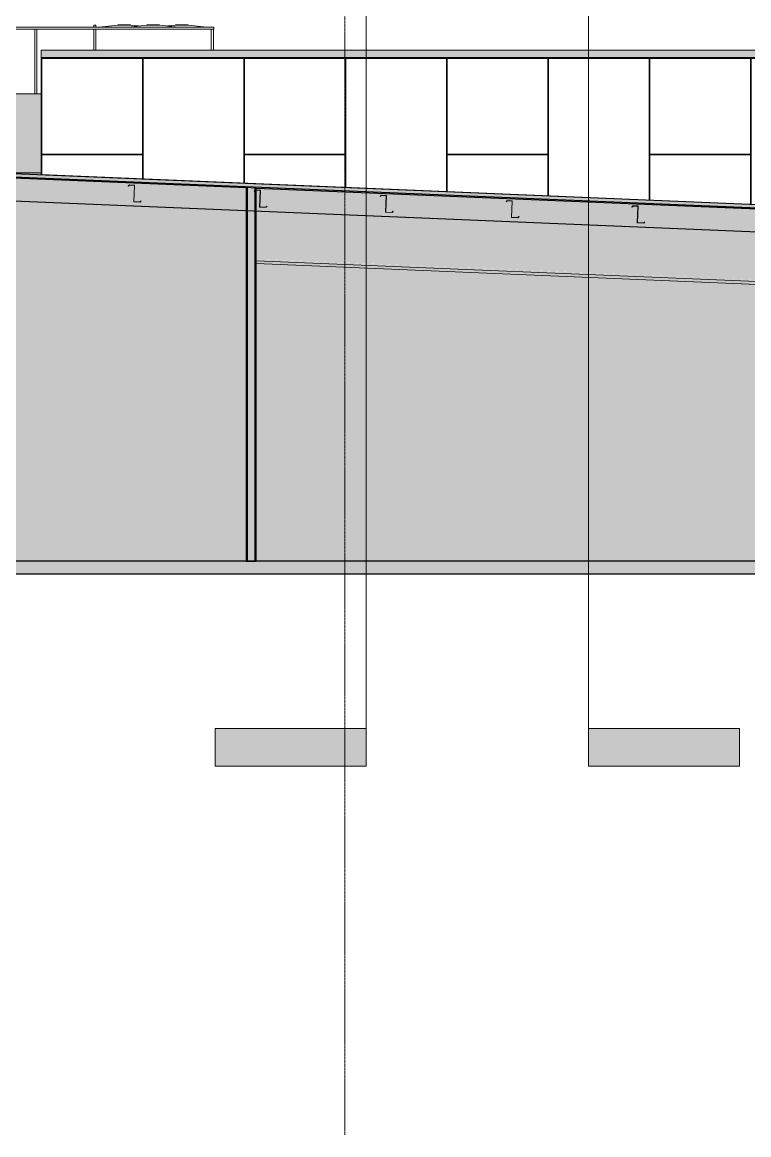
# Model space of a CAD drawing. Header units: inches. Extents: x -55396 to -733, y -290 to 853.
# Drawn here: x -22709 to -22363, y -273 to 257 of the extents above; entities that cross this region are included whole.
import ezdxf

# ---------------------------------------------------------------- set-up
doc = ezdxf.new("R2010")
doc.units = ezdxf.units.IN
doc.header["$MEASUREMENT"] = 0
doc.linetypes.add('Grid Line 1_2_', pattern=[0.8749999999999999, 0.4999999999999999, -0.125, 0.125, -0.125])
doc.linetypes.add('Grid Line 1_2__2_', pattern=[0.8749999999999999, 0.4999999999999999, -0.125, 0.125, -0.125])
for name, color, linetype, lineweight in [('A-CLNG', 13, 'Continuous', 9), ('A-CLNG-PATT', 13, 'Continuous', 25), ('A-FLOR', 192, 'Continuous', 9), ('A-FLOR-LEVL', 51, 'Continuous', 9), ('A-ROOF', 132, 'Continuous', 9), ('A-WALL', 113, 'Continuous', 9), ('A-WALL-PATT', 111, 'Continuous', 25), ('G-ANNO-SYMB', 111, 'Continuous', 9), ('I-WALL', 2, 'Continuous', 9), ('L-SITE-WALL', 31, 'Continuous', 9), ('M-EQPM', 50, 'Continuous', 9), ('S-BEAM', 12, 'Continuous', 9), ('S-GRID', 1, 'Continuous', 9)]:
    doc.layers.add(name, color=color, linetype=linetype, lineweight=lineweight)
pattern_1 = [(45, (-26138.858, 100.189), (-19.00703027829439, 19.0070302782944), []), (45, (-26138.858, 128.989), (-19.00703027829439, 19.0070302782944), [])]

# ---------------------------------------------------------------- blocks, each defined once
blk = doc.blocks.new('Locker Rooms and Restrooms_rvt-1-Section 13')
at = {"layer": 'A-FLOR-LEVL', "linetype": 'Grid Line 1_2__2_'}
blk.add_line((-26557.32365464432, 0), (-21746.95903089273, 0), dxfattribs=at)
blk = doc.blocks.new('Struct_Xcel_Sports Complex_rvt-1-Section 13')
at = {"layer": 'A-FLOR'}
blk.add_hatch(color=254, dxfattribs=at).paths.add_polyline_path([(-26273.39022535238, -5.999999999999999), (-22066.14022535245, -5.999999999999999), (-22066.14022535245, 0), (-26273.39022535238, 0), (-26273.39022535238, -1.575319388176808)], flags=0)
at = {"layer": 'A-FLOR', "color": 130, "lineweight": 25}
for p, q in [((-22066.14022535245, 0), (-26273.39022535238, 0)), ((-26273.39022535238, -5.999999999999999), (-22066.14022535245, -5.999999999999999))]:
    blk.add_line(p, q, dxfattribs=at)
blk = doc.blocks.new('W-Wide Flange - 2_-3_ deep-1341957-Section 13')
at = {"layer": 'S-BEAM'}
for points in [[(-22086.69099960919, 145.2918299827791), (-22086.69099960919, 145.6616216490636), (-22597.39999097743, 166.9411629560735), (-22597.39999097743, 166.571371289787), (-22087.62768686522, 145.3308586184467)], [(-22087.62768686521, 122.8113358382008), (-22086.69099960919, 145.2918299827791), (-22597.39999097743, 166.571371289787), (-22597.39999097743, 144.0518485095418), (-22087.63727641748, 122.8117354028788)], [(-22087.66473805001, 121.9221074031487), (-22087.66473805001, 122.8128796375672), (-22597.39999097743, 143.9884383782458), (-22597.39999097743, 143.1610762751229), (-22147.75193356329, 124.4257405495351)], [(-22087.72135559082, 120.5632864237433), (-22087.66473805001, 121.9221074031487), (-22597.39999097743, 143.1610762751229), (-22597.39999097743, 141.7998962315172), (-22147.75193356329, 123.0645605059293)]]:
    blk.add_hatch(color=256, dxfattribs=at).paths.add_polyline_path(points, flags=0)
for p, q in [((-22597.39999097744, 143.1610762751231), (-22087.66473805002, 121.9221074031491)), ((-22086.6909996092, 145.2918299827792), (-22087.62768686522, 122.8113358382013)), ((-22086.67550423021, 145.6637190785832), (-22086.6909996092, 145.2918299827792)), ((-22087.72135559083, 120.5632864237434), (-22597.39999097744, 141.7998962315171)), ((-22087.66473805002, 121.9221074031491), (-22087.72135559083, 120.5632864237434)), ((-22087.62768686522, 122.8113358382013), (-22087.66473805002, 121.9221074031491))]:
    blk.add_line(p, q, dxfattribs=at)
blk = doc.blocks.new('Girt_Z - 8_D-V43-Section 13')
at = {"layer": 'S-BEAM', "lineweight": 15}
for p, q in [((-22657.7603807183, 179.3452812399908), (-22658.26597162374, 178.7913156848008)), ((-22658.26597162374, 178.7913156848008), (-22658.18518498027, 178.7175836777576)), ((-22658.18518498027, 178.7175836777576), (-22657.71397587437, 179.233877802423)), ((-22655.44988548677, 179.249010605344), (-22657.7603807183, 179.3452812399908)), ((-22657.71397587437, 179.233877802423), (-22655.45157293548, 179.1396110133029)), ((-22655.37963280662, 179.0584480307422), (-22655.70487257314, 171.2526936342994)), ((-22655.5877890163, 171.435421340598), (-22655.2703537627, 179.0538674270057)), ((-22655.70487257314, 171.2526936342994), (-22652.58258171972, 171.1225981820739)), ((-22652.62898656365, 171.2340016196415), (-22655.51707377595, 171.3543385868207)), ((-22652.15777745775, 171.750295744307), (-22652.62898656365, 171.2340016196415)), ((-22652.58258171972, 171.1225981820739), (-22652.07699081428, 171.6765637372638)), ((-22652.07699081428, 171.6765637372638), (-22652.15777745775, 171.750295744307))]:
    blk.add_line(p, q, dxfattribs=at)
for centre, radius, start, end in [((-22655.45771639709, 179.0617015136785), 0.07815134197381284, 357.614055969517, 85.49133835193591), ((-22655.45769121391, 179.0616731541392), 0.1874999999985874, 357.6140559696015, 87.61405596919538), ((-22655.50967805689, 171.4321667172893), 0.07817873465887912, 177.614055969624, 264.5716942620522)]:
    blk.add_arc(centre, radius, start, end, dxfattribs=at)
blk = doc.blocks.new('Girt_Z - 8_D-V44-Section 13')
at = {"layer": 'S-BEAM'}
h = blk.add_hatch(dxfattribs=at)
h.set_pattern_fill('FP_1', color=256, style=0, pattern_type=2)
h.set_pattern_definition(pattern_1)
h.paths.add_polyline_path([(-22592.63459733417, 168.6247654993432), (-22592.12900642873, 169.1787310545329), (-22592.20979307219, 169.2524630615763), (-22592.6810021781, 168.7361689369108), (-22595.5690893904, 168.8565059040899), (-22595.75688818758, 168.7548609515688)], flags=0)
h.paths.add_polyline_path([(-22595.75688818758, 168.7548609515688), (-22595.63980463075, 168.9375886578672), (-22595.32236937715, 176.5560347442752), (-22595.43164842106, 176.5606153480115)], flags=0)
h.paths.add_polyline_path([(-22598.23720059472, 176.2197509950271), (-22597.76599148881, 176.7360451196926), (-22595.50358854993, 176.6417783305724), (-22595.50190110122, 176.7511779226134), (-22597.81239633275, 176.8474485572601), (-22598.31798723819, 176.2934830020699)], flags=0)
at = {"layer": 'S-BEAM', "lineweight": 15}
for p, q in [((-22597.81239633275, 176.8474485572603), (-22598.3179872382, 176.2934830020702)), ((-22598.3179872382, 176.2934830020702), (-22598.23720059473, 176.2197509950271)), ((-22598.23720059473, 176.2197509950271), (-22597.76599148882, 176.7360451196925)), ((-22595.50190110123, 176.7511779226134), (-22597.81239633275, 176.8474485572603)), ((-22597.76599148882, 176.7360451196925), (-22595.50358854994, 176.6417783305723)), ((-22595.43164842107, 176.5606153480116), (-22595.75688818759, 168.7548609515688)), ((-22595.63980463075, 168.9375886578673), (-22595.32236937715, 176.5560347442751)), ((-22595.75688818759, 168.7548609515688), (-22592.63459733418, 168.6247654993433)), ((-22592.68100217811, 168.736168936911), (-22595.56908939041, 168.8565059040901)), ((-22592.2097930722, 169.2524630615765), (-22592.68100217811, 168.736168936911)), ((-22592.63459733418, 168.6247654993433), (-22592.12900642874, 169.1787310545332)), ((-22592.12900642874, 169.1787310545332), (-22592.2097930722, 169.2524630615765))]:
    blk.add_line(p, q, dxfattribs=at)
for centre, radius, start, end in [((-22595.50973201155, 176.5638688309479), 0.07815134197381284, 357.6140559695378, 85.49133835193591), ((-22595.50970682836, 176.5638404714086), 0.1874999999985874, 357.6140559696015, 87.61405596919538), ((-22595.56169367135, 168.9343340345587), 0.07817873465887912, 177.6140559696232, 264.5716942620522)]:
    blk.add_arc(centre, radius, start, end, dxfattribs=at)
blk = doc.blocks.new('Girt_Z - 8_D-V45-Section 13')
at = {"layer": 'S-BEAM'}
h = blk.add_hatch(dxfattribs=at)
h.set_pattern_fill('FP_1', color=256, style=0, pattern_type=2)
h.set_pattern_definition(pattern_1)
h.paths.add_polyline_path([(-22532.68661294863, 166.1269328166128), (-22532.18102204319, 166.6808983718026), (-22532.26180868666, 166.7546303788458), (-22532.73301779256, 166.2383362541802), (-22535.62110500486, 166.3586732213595), (-22535.80890380204, 166.2570282688383)], flags=0)
h.paths.add_polyline_path([(-22535.80890380204, 166.2570282688383), (-22535.69182024521, 166.439755975137), (-22535.37438499161, 174.0582020615446), (-22535.48366403553, 174.0627826652811)], flags=0)
h.paths.add_polyline_path([(-22538.28921620918, 173.7219183122963), (-22537.81800710328, 174.2382124369617), (-22535.55560416439, 174.1439456478419), (-22535.55391671568, 174.253345239883), (-22537.86441194721, 174.3496158745296), (-22538.37000285265, 173.7956503193396)], flags=0)
at = {"layer": 'S-BEAM', "lineweight": 15}
for p, q in [((-22537.86441194721, 174.3496158745296), (-22538.37000285265, 173.7956503193396)), ((-22538.37000285265, 173.7956503193396), (-22538.28921620919, 173.7219183122965)), ((-22538.28921620919, 173.7219183122965), (-22537.81800710328, 174.2382124369619)), ((-22535.55391671569, 174.2533452398828), (-22537.86441194721, 174.3496158745296)), ((-22537.81800710328, 174.2382124369619), (-22535.5556041644, 174.1439456478416)), ((-22535.48366403553, 174.062782665281), (-22535.80890380205, 166.2570282688383)), ((-22535.69182024522, 166.4397559751368), (-22535.37438499161, 174.0582020615445)), ((-22535.80890380205, 166.2570282688383), (-22532.68661294864, 166.1269328166127)), ((-22532.73301779257, 166.2383362541804), (-22535.62110500487, 166.3586732213595)), ((-22532.26180868666, 166.7546303788458), (-22532.73301779257, 166.2383362541804)), ((-22532.68661294864, 166.1269328166127), (-22532.18102204319, 166.6808983718026)), ((-22532.18102204319, 166.6808983718026), (-22532.26180868666, 166.7546303788458))]:
    blk.add_line(p, q, dxfattribs=at)
for centre, radius, start, end in [((-22535.561747626, 174.0660361482174), 0.07815134197381284, 357.614055969517, 85.49133835193591), ((-22535.56172244282, 174.066007788678), 0.1874999999985874, 357.6140559696015, 87.61405596919538), ((-22535.61370928581, 166.4365013518281), 0.07817873465887912, 177.614055969624, 264.5716942620522)]:
    blk.add_arc(centre, radius, start, end, dxfattribs=at)
blk = doc.blocks.new('Girt_Z - 8_D-V46-Section 13')
at = {"layer": 'S-BEAM', "lineweight": 15}
for p, q in [((-22477.91642756167, 171.851783191799), (-22478.42201846711, 171.297817636609)), ((-22478.42201846711, 171.297817636609), (-22478.34123182365, 171.2240856295658)), ((-22478.34123182365, 171.2240856295658), (-22477.87002271774, 171.7403797542313)), ((-22475.60593233015, 171.7555125571522), (-22477.91642756167, 171.851783191799)), ((-22477.87002271774, 171.7403797542313), (-22475.60761977886, 171.6461129651111)), ((-22475.53567964999, 171.5649499825505), (-22475.86091941651, 163.7591955861077)), ((-22475.74383585967, 163.9419232924062), (-22475.42640060607, 171.5603693788139)), ((-22475.86091941651, 163.7591955861077), (-22472.7386285631, 163.6291001338821)), ((-22472.78503340703, 163.7405035714498), (-22475.67312061933, 163.8608405386289)), ((-22472.31382430112, 164.2567976961152), (-22472.78503340703, 163.7405035714498)), ((-22472.7386285631, 163.6291001338821), (-22472.23303765765, 164.183065689072)), ((-22472.23303765765, 164.183065689072), (-22472.31382430112, 164.2567976961152))]:
    blk.add_line(p, q, dxfattribs=at)
for centre, radius, start, end in [((-22475.61376324046, 171.5682034654868), 0.07815134197381284, 357.6140559695378, 85.49133835193591), ((-22475.61373805728, 171.5681751059475), 0.1874999999985874, 357.6140559696015, 87.61405596919538), ((-22475.66572490027, 163.9386686690975), 0.07817873465887912, 177.6140559696232, 264.5716942620522)]:
    blk.add_arc(centre, radius, start, end, dxfattribs=at)
blk = doc.blocks.new('Girt_Z - 8_D-V47-Section 13')
at = {"layer": 'S-BEAM'}
h = blk.add_hatch(dxfattribs=at)
h.set_pattern_fill('FP_1', color=256, style=0, pattern_type=2)
h.set_pattern_definition(pattern_1)
h.paths.add_polyline_path([(-22412.79064417755, 161.1312674511512), (-22412.28505327211, 161.6852330063413), (-22412.36583991558, 161.7589650133845), (-22412.83704902148, 161.242670888719), (-22415.72513623378, 161.3630078558983), (-22415.91293503096, 161.2613629033771)], flags=0)
h.paths.add_polyline_path([(-22415.91293503096, 161.2613629033771), (-22415.79585147413, 161.4440906096755), (-22415.47841622053, 169.062536696083), (-22415.58769526444, 169.0671172998194)], flags=0)
h.paths.add_polyline_path([(-22418.3932474381, 168.7262529468349), (-22417.9220383322, 169.2425470715005), (-22415.65963539331, 169.1482802823803), (-22415.6579479446, 169.2576798744215), (-22417.96844317613, 169.3539505090683), (-22418.47403408157, 168.7999849538782)], flags=0)
at = {"layer": 'S-BEAM', "lineweight": 15}
for p, q in [((-22417.96844317613, 169.3539505090684), (-22418.47403408157, 168.7999849538784)), ((-22418.47403408157, 168.7999849538784), (-22418.39324743811, 168.7262529468352)), ((-22418.39324743811, 168.7262529468352), (-22417.9220383322, 169.2425470715007)), ((-22415.6579479446, 169.2576798744216), (-22417.96844317613, 169.3539505090684)), ((-22417.9220383322, 169.2425470715007), (-22415.65963539332, 169.1482802823805)), ((-22415.58769526445, 169.0671172998198), (-22415.91293503097, 161.261362903377)), ((-22415.79585147413, 161.4440906096756), (-22415.47841622053, 169.0625366960833)), ((-22415.91293503097, 161.261362903377), (-22412.79064417756, 161.1312674511515)), ((-22412.83704902149, 161.2426708887192), (-22415.72513623378, 161.3630078558983)), ((-22412.36583991558, 161.7589650133846), (-22412.83704902149, 161.2426708887192)), ((-22412.79064417756, 161.1312674511515), (-22412.28505327211, 161.6852330063414)), ((-22412.28505327211, 161.6852330063414), (-22412.36583991558, 161.7589650133846))]:
    blk.add_line(p, q, dxfattribs=at)
for centre, radius, start, end in [((-22415.66577885492, 169.0703707827562), 0.07815134197381284, 357.6140559695378, 85.49133835193591), ((-22415.66575367174, 169.0703424232169), 0.1874999999985874, 357.6140559696015, 87.61405596919538), ((-22415.71774051473, 161.4408359863669), 0.07817873465887912, 177.614055969624, 264.5716942620522)]:
    blk.add_arc(centre, radius, start, end, dxfattribs=at)
blk = doc.blocks.new('AHU-Rooftop-Carrier 48TC 15-28 ton - TC025-V48-Section 13')
at = {"layer": 'M-EQPM'}
for p, q in [((-22716.84335035242, 254.4521443437869), (-22758.04647535242, 254.4521443437869)), ((-22758.04647535242, 254.4521443437869), (-22758.04647535242, 253.4521443437868)), ((-22715.84335035242, 255.4521443437871), (-22716.84335035242, 255.4521443437871)), ((-22716.84335035242, 255.4521443437871), (-22716.84335035242, 254.4521443437873)), ((-22716.84335035242, 254.4521443437873), (-22715.84335035242, 254.4521443437873)), ((-22715.84335035242, 254.4521443437873), (-22715.84335035242, 255.4521443437871)), ((-22674.67147535242, 254.4521443437869), (-22715.84335035242, 254.4521443437869)), ((-22673.67147535242, 255.4521443437871), (-22674.67147535242, 255.4521443437871)), ((-22674.67147535242, 255.4521443437871), (-22674.67147535242, 254.4521443437873)), ((-22674.67147535242, 254.4521443437873), (-22673.67147535242, 254.4521443437873)), ((-22673.67147535242, 254.4521443437873), (-22673.67147535242, 255.4521443437871)), ((-22658.48397535242, 254.4521443437869), (-22673.67147535242, 254.4521443437869)), ((-22672.17147535242, 254.4521443437848), (-22663.17147535242, 255.4521443437849)), ((-22658.48397535242, 254.4521443437848), (-22672.17147535242, 254.4521443437848)), ((-22663.17147535242, 255.4521443437849), (-22663.17147535242, 255.5771443437849)), ((-22663.17147535242, 255.5771443437849), (-22657.17147535242, 255.5771443437849)), ((-22663.17147535242, 255.4521443437846), (-22657.17147535242, 255.4521443437846)), ((-22658.48397535242, 254.4521443437848), (-22649.48397535242, 255.4521443437849)), ((-22634.48397535242, 254.4521443437848), (-22658.48397535242, 254.4521443437848)), ((-22657.17147535242, 255.5771443437849), (-22657.17147535242, 255.4521443437849)), ((-22657.17147535242, 255.4521443437849), (-22653.32772535242, 255.0250610104515)), ((-22649.48397535242, 255.4521443437849), (-22649.48397535242, 255.5771443437849)), ((-22649.48397535242, 255.5771443437849), (-22643.48397535242, 255.5771443437849)), ((-22649.48397535242, 255.4521443437846), (-22643.48397535242, 255.4521443437846)), ((-22643.48397535242, 255.5771443437849), (-22643.48397535242, 255.4521443437849)), ((-22643.48397535242, 255.4521443437849), (-22634.48397535242, 254.4521443437848)), ((-22639.64022535242, 255.0250610104515), (-22635.79647535242, 255.4521443437849)), ((-22635.79647535242, 255.4521443437849), (-22635.79647535242, 255.5771443437849)), ((-22635.79647535242, 255.5771443437849), (-22629.79647535242, 255.5771443437849)), ((-22635.79647535242, 255.4521443437846), (-22629.79647535242, 255.4521443437846)), ((-22620.79647535242, 254.4521443437848), (-22634.48397535242, 254.4521443437848)), ((-22617.48397535242, 254.4521443437869), (-22634.48397535242, 254.4521443437869)), ((-22629.79647535242, 255.5771443437849), (-22629.79647535242, 255.4521443437849)), ((-22629.79647535242, 255.4521443437849), (-22620.79647535242, 254.4521443437848)), ((-22617.48397535242, 253.4521443437868), (-22617.48397535242, 254.4521443437869)), ((-22758.04647535242, 253.4521443437868), (-22757.79647535242, 253.4521443437868)), ((-22757.79647535242, 253.4521443437868), (-22617.73397535242, 253.4521443437868)), ((-22757.79647535242, 253.4521443437868), (-22757.79647535242, 200.8271443437877)), ((-22756.79647535242, 253.4521443437868), (-22756.79647535242, 200.8271443437877)), ((-22730.90064201909, 253.4521443437843), (-22730.90064201909, 222.7252837147577)), ((-22729.90064201909, 253.4521443437843), (-22729.90064201909, 222.7252837147577)), ((-22702.78605868576, 253.4521443437843), (-22702.78605868576, 222.7252837147577)), ((-22701.78605868576, 253.4521443437843), (-22701.78605868576, 222.7252837147577)), ((-22674.67147535242, 253.4521443437843), (-22674.67147535242, 243.5000000000037)), ((-22673.67147535242, 253.4521443437843), (-22673.67147535242, 243.5000000000037)), ((-22618.73397535242, 253.4521443437868), (-22618.73397535242, 243.5000000000036)), ((-22617.73397535242, 243.5000000000036), (-22617.73397535242, 253.4521443437868)), ((-22617.73397535242, 253.4521443437868), (-22617.48397535242, 253.4521443437868)), ((-22757.79647535242, 200.8271443437877), (-22758.51522535242, 200.8271443437877)), ((-22758.51522535242, 200.8271443437877), (-22758.51522535242, 197.0771443437871)), ((-22758.51522535242, 197.0771443437871), (-22755.45272535242, 197.0771443437871)), ((-22757.79647535242, 200.8271443437877), (-22742.20272535242, 200.8271443437877)), ((-22742.20272535242, 197.0771443437899), (-22755.45272535242, 197.0771443437899)), ((-22755.45272535242, 197.0771443437899), (-22755.45272535242, 196.0771443437898)), ((-22755.45272535242, 196.0771443437898), (-22753.82772535242, 196.0771443437898)), ((-22753.82772535242, 196.0771443437898), (-22753.82772535242, 186.3506903037882)), ((-22753.82772535242, 196.0771443437898), (-22742.20272535242, 196.0771443437898))]:
    blk.add_line(p, q, dxfattribs=at)
blk = doc.blocks.new('Carrier_48TC_Standard_Efficiency_Gas_Heat_Electric_Cooling_Packaged_Rooftop_Unit_3_to_15_nominal_tons - 6 ton 48TC__07-1350223-Section 13')
at = {"layer": 'M-EQPM'}
for points in [[(-22667.82772535241, 182.7673569704547), (-22667.82772535241, 182.8921826326591), (-22699.76522535241, 184.2226522967585), (-22699.76522535241, 222.7252837147578), (-22742.20272535241, 222.7252837147578), (-22742.20272535241, 185.8663153037883), (-22683.42030856329, 183.4170479375746)], [(-22667.82772535241, 182.7673569704547), (-22667.82772535241, 182.8921826326595), (-22699.76522535241, 184.2226522967585), (-22699.76522535241, 185.1002837147579), (-22723.81796721569, 185.1002837147579), (-22683.42030856329, 183.4170479375746)]]:
    blk.add_hatch(color=256, dxfattribs=at).paths.add_polyline_path(points, flags=0)
for p, q in [((-22742.20272535242, 222.7252837147575), (-22699.76522535241, 222.7252837147575)), ((-22742.20272535242, 185.8663153037877), (-22742.20272535242, 222.7252837147575)), ((-22723.81796721569, 185.1002837147577), (-22699.76522535241, 185.1002837147577)), ((-22667.82772535242, 182.7673569704541), (-22667.82772535242, 182.8921826326587)), ((-22667.82772535242, 182.7673569704541), (-22667.82772535242, 182.8921826326588))]:
    blk.add_line(p, q, dxfattribs=at)
blk = doc.blocks.new('Section - 3_32_ x 3_8_-18514-Section 13')
at = {"layer": 'G-ANNO-SYMB'}
blk.add_hatch(color=256, dxfattribs=at).paths.add_polyline_path([(-24220.83531033965, -79.66080684492678), (-24148.83531033965, -79.66080684492744), (-24148.83531033965, -97.66080684492741), (-24220.83531033965, -97.66080684492675)], flags=0)
for p, q in [((-24220.83531033965, -79.66080684492678), (-24220.83531033965, -97.66080684492675)), ((-24148.83531033965, -79.66080684492744), (-24220.83531033965, -79.66080684492678)), ((-24148.83531033965, -97.66080684492741), (-24148.83531033965, -79.66080684492744)), ((-24220.83531033965, -97.66080684492675), (-24148.83531033965, -97.66080684492741))]:
    blk.add_line(p, q, dxfattribs=at)

msp = doc.modelspace()

# ---------------------------------------------------------------- hatches: boundary and pattern name
at = {"layer": 'A-CLNG-PATT', "lineweight": 9}
h = msp.add_hatch(dxfattribs=at)
h.set_pattern_fill('FP_4', color=256, style=0, pattern_type=2)
h.set_pattern_definition([(161.57, (-26137.898, 101.149), (-7.680223697288786, -0.0009795936816989759), [0, -54.643, 6.067, 0]), (18.43, (-26139.818, 101.149), (-7.680223697288786, 0.00097959368169942), [0, -54.643, 6.067, 0]), (108.43, (-26137.898, 101.149), (3.838295292656201, -19.20136532245489), [18.21099999999999, -42.49899999999999]), (71.57, (-26139.818, 101.149), (3.838295292656203, 19.20136532245489), [18.211, -42.499])])
h.paths.add_polyline_path([(-22058.49460332806, 144.4867718040169), (-22058.49460332806, 155.7465331941399), (-22770.63922535191, 185.4192257784669), (-22770.63922535191, 174.1594643883439), (-22061.35380856329, 144.6059053554849)], flags=0)
at = {"layer": 'A-ROOF'}
msp.add_hatch(color=256, dxfattribs=at).paths.add_polyline_path([(-21994.89022535269, 152.7265591122202), (-21994.89022535269, 154.7282944704643), (-22779.95172535106, 187.4391903037318), (-22779.95172535106, 185.437454945488), (-22009.51493356329, 153.3359219543283)], flags=0)
at = {"layer": 'A-WALL', "lineweight": 5}
for points in [[(-22699.76522535241, 240.0000000000037), (-22056.76522535217, 240.0000000000037), (-22056.76522535217, 243.500000000004), (-22699.76522535241, 243.500000000004)], [(-22699.76522535241, 239.4999999999991), (-22056.26522535216, 239.4999999999994), (-22056.82772535217, 240.0000000000037), (-22699.76522535241, 240.0000000000037)]]:
    msp.add_hatch(color=256, dxfattribs=at).paths.add_polyline_path(points, flags=0)
at = {"layer": 'A-WALL-PATT', "lineweight": 9}
h = msp.add_hatch(dxfattribs=at)
h.set_pattern_fill('FP_3', color=256, style=0, pattern_type=2)
h.set_pattern_definition([(90, (-22603.515, 677.25), (-193, -193), [48, -145]), (180, (-22603.515, 677.25), (-2.363568322354392e-14, -193), [96.25, -96.75]), (270, (-22699.765, 725.25), (-193, -193), [48, -145]), (180, (-22603.515, 725.25), (-2.363568322354392e-14, -193), [96.25, -96.75]), (270, (-22700.015, 725.25), (-193, -193), [48, -145]), (180, (-22700.015, 725.25), (-2.363568322354392e-14, -193), [96.25, -96.75]), (90, (-22796.265, 677.25), (-193, -193), [48, -145]), (180, (-22700.015, 677.25), (-2.363568322354392e-14, -193), [96.25, -96.75]), (90, (-22651.515, 725.5), (-193, -193), [48, -145]), (180, (-22603.265, 725.5), (-2.363568322354392e-14, -193), [48.25, -144.75]), (180, (-22603.265, 773.5), (-2.363568322354392e-14, -193), [48.25, -144.75]), (90, (-22748.015, 725.5), (-193, -193), [48, -145]), (180, (-22651.765, 725.5), (-2.363568322354392e-14, -193), [96.25, -96.75]), (270, (-22651.765, 773.5), (-193, -193), [48, -145]), (180, (-22651.765, 773.5), (-2.363568322354392e-14, -193), [96.25, -96.75]), (180, (-22748.265, 725.5), (-2.363568322354392e-14, -193), [48, -145]), (270, (-22748.265, 773.5), (-193, -193), [48, -145]), (180, (-22748.265, 773.5), (-2.363568322354392e-14, -193), [48, -145]), (90, (-22603.515, 773.75), (-193, -193), [48, -145]), (180, (-22603.515, 773.75), (-2.363568322354392e-14, -193), [96.25, -96.75]), (270, (-22699.765, 821.75), (-193, -193), [48, -145]), (180, (-22603.515, 821.75), (-2.363568322354392e-14, -193), [96.25, -96.75]), (270, (-22700.015, 821.75), (-193, -193), [48, -145]), (180, (-22700.015, 821.75), (-2.363568322354392e-14, -193), [96.25, -96.75]), (270, (-22796.265, 821.75), (-193, -193), [48, -145]), (180, (-22700.015, 773.75), (-2.363568322354392e-14, -193), [96.25, -96.75]), (90, (-22651.515, 822), (-193, -193), [48, -145]), (180, (-22603.265, 822), (-2.363568322354392e-14, -193), [48.25, -144.75]), (180, (-22603.265, 870), (-2.363568322354392e-14, -193), [48.25, -144.75]), (90, (-22748.015, 822), (-193, -193), [48, -145]), (180, (-22651.765, 822), (-2.363568322354392e-14, -193), [96.25, -96.75]), (270, (-22651.765, 870), (-193, -193), [48, -145]), (180, (-22651.765, 870), (-2.363568322354392e-14, -193), [96.25, -96.75]), (180, (-22748.265, 822), (-2.363568322354392e-14, -193), [48, -145]), (270, (-22748.265, 870), (-193, -193), [48, -145]), (180, (-22748.265, 870), (-2.363568322354392e-14, -193), [48, -145])])
h.paths.add_polyline_path([(-22804.0152253524, 1.750000000000113), (-22803.89022535217, 1.750000000000113), (-22803.89022535217, 96.19668249214281), (-22810.70272535182, 96.19668249214281), (-22810.70272535182, 96.00000000000033), (-22804.0152253524, 96.00000000000033), (-22804.0152253524, 2.769534718287445)], flags=0)
h.paths.add_polyline_path([(-22058.51522535154, 157.3793361370832), (-22058.51522535154, 157.500000000209), (-22059.76522535217, 157.5611858380897), (-22500.14022535058, 175.9065659813546), (-22500.14022535058, 175.7803778037109), (-22059.76522535217, 157.4314194704427)], flags=0)
h.paths.add_polyline_path([(-22757.79647535242, 217.0000000000004), (-22757.79647535242, 239.4558058261848), (-22778.88922535234, 239.4558058261848), (-22778.88922535233, 217.0000000000004), (-22769.81843356329, 217.0000000000004)], flags=0)
h = msp.add_hatch(dxfattribs=at)
h.set_pattern_fill('FP_7', color=256, style=0, pattern_type=2)
h.set_pattern_definition([(0, (-22072.39, 145.5), (-193, 193), [48, -145]), (90, (-22072.39, 145.5), (-193, 1.181784161177196e-14), [96.25, -96.75]), (180, (-22024.39, 241.75), (-193, 193), [48, -145]), (90, (-22024.39, 145.5), (-193, 1.181784161177196e-14), [96.25, -96.75]), (180, (-22024.39, 242), (-193, 193), [48, -145]), (90, (-22024.39, 242), (-193, 1.181784161177196e-14), [96.25, -96.75]), (0, (-22072.39, 338.25), (-193, 193), [48, -145]), (90, (-22072.39, 242), (-193, 1.181784161177196e-14), [96.25, -96.75]), (0, (-22024.14, 193.5), (-193, 193), [48, -145]), (90, (-22024.14, 145.25), (-193, 1.181784161177196e-14), [48.25, -144.75]), (90, (-21976.14, 145.25), (-193, 1.181784161177196e-14), [48.25, -144.75]), (0, (-22024.14, 290), (-193, 193), [48, -145]), (90, (-22024.14, 193.75), (-193, 1.181784161177196e-14), [96.25, -96.75]), (180, (-21976.14, 193.75), (-193, 193), [48, -145]), (90, (-21976.14, 193.75), (-193, 1.181784161177196e-14), [96.25, -96.75]), (90, (-22024.14, 290.25), (-193, 1.181784161177196e-14), [48, -145]), (180, (-21976.14, 290.25), (-193, 193), [48, -145]), (90, (-21976.14, 290.25), (-193, 1.181784161177196e-14), [48, -145]), (0, (-21975.89, 145.5), (-193, 193), [48, -145]), (90, (-21975.89, 145.5), (-193, 1.181784161177196e-14), [96.25, -96.75]), (180, (-21927.89, 241.75), (-193, 193), [48, -145]), (90, (-21927.89, 145.5), (-193, 1.181784161177196e-14), [96.25, -96.75]), (180, (-21927.89, 242), (-193, 193), [48, -145]), (90, (-21927.89, 242), (-193, 1.181784161177196e-14), [96.25, -96.75]), (180, (-21927.89, 338.25), (-193, 193), [48, -145]), (90, (-21975.89, 242), (-193, 1.181784161177196e-14), [96.25, -96.75]), (0, (-21927.64, 193.5), (-193, 193), [48, -145]), (90, (-21927.64, 145.25), (-193, 1.181784161177196e-14), [48.25, -144.75]), (90, (-21879.64, 145.25), (-193, 1.181784161177196e-14), [48.25, -144.75]), (0, (-21927.64, 290), (-193, 193), [48, -145]), (90, (-21927.64, 193.75), (-193, 1.181784161177196e-14), [96.25, -96.75]), (180, (-21879.64, 193.75), (-193, 193), [48, -145]), (90, (-21879.64, 193.75), (-193, 1.181784161177196e-14), [96.25, -96.75]), (90, (-21927.64, 290.25), (-193, 1.181784161177196e-14), [48, -145]), (180, (-21879.64, 290.25), (-193, 193), [48, -145]), (90, (-21879.64, 290.25), (-193, 1.181784161177196e-14), [48, -145])])
h.paths.add_polyline_path([(-22059.76522535217, 157.5611858380897), (-22059.76522535217, 239.4558058261759), (-22699.76522535241, 239.4558058261759), (-22699.76522535241, 184.2226522967585), (-22070.39022535255, 158.0038078398606)], flags=0)
h = msp.add_hatch(dxfattribs=at)
h.set_pattern_fill('FP_5', color=256, style=0, pattern_type=2)
h.set_pattern_definition([(0, (-26138.858, 100.189), (61.44, 15.36), [2.534, -43.54600000000001, 2.534, -43.54600000000001, -245.76]), (0, (-26138.858, 100.189), (61.44, 15.36), [-92.16, 2.534, -89.626, 2.534, -43.54600000000001, -107.52]), (0, (-26138.858, 100.189), (61.44, 15.36), [-230.4, 2.534, -28.186, 2.534, -74.266]), (120, (-26115.818, 107.869), (-44.02215020212896, 45.52860080851592), [2.534, -43.546, 2.534, -43.546, -245.76]), (120, (-26115.818, 107.869), (-44.02215020212896, 45.52860080851592), [-92.15999999999998, 2.534, -89.62599999999999, 2.534, -43.546, -107.52]), (120, (-26115.818, 107.869), (-44.02215020212896, 45.52860080851592), [-230.4, 2.534, -28.186, 2.534, -74.26599999999999]), (240, (-26108.138, 138.589), (-17.41784979787101, -60.8886008085159), [2.534, -43.54600000000001, 2.534, -43.54600000000001, -245.76]), (240, (-26108.138, 138.589), (-17.41784979787101, -60.8886008085159), [-92.16, 2.534, -89.626, 2.534, -43.54600000000001, -107.52]), (240, (-26108.138, 138.589), (-17.41784979787101, -60.8886008085159), [-230.4, 2.534, -28.186, 2.534, -74.266])])
h.paths.add_polyline_path([(-22602.14999097743, 0), (-22601.52499097743, 0), (-22601.52499097743, 178.0030076799195), (-22602.14999097743, 178.0290493465861), (-22602.14999097743, 76.54668061182313)], flags=0)
at = {"layer": 'I-WALL'}
h = msp.add_hatch(color=256, dxfattribs=at)
h.paths.add_polyline_path([(-22500.14022535058, 175.7803778037109), (-22500.14022535058, 175.9065659813546), (-22667.82772535241, 182.8921826326598), (-22667.82772535241, 182.7673569704546), (-22525.53756681994, 176.8386003649346)], flags=0)
h.paths.add_polyline_path([(-22753.82772535242, 186.3506903037884), (-22753.82772535242, 196.0771443437901), (-22755.45272535242, 196.0771443437901), (-22755.45272535242, 197.0771443437875), (-22758.51522535242, 197.0771443437875), (-22758.51522535242, 200.8271443437881), (-22757.79647535242, 200.8271443437881), (-22757.79647535242, 217.0000000000004), (-22778.88922535233, 217.0000000000004), (-22778.88922535233, 192), (-22779.95172535106, 192), (-22779.94430516454, 187.4388811292941), (-22769.81843356329, 187.0169698125748)], flags=0)
h = msp.add_hatch(color=256, dxfattribs=at)
h.paths.add_polyline_path([(-22784.13922535233, 0), (-22602.14999097744, 0), (-22602.14999097744, 167.139079622741), (-22770.63922535191, 174.1991806118235), (-22770.63922535191, 185.04943411219), (-22779.95172535106, 185.437454945488), (-22779.95172535106, 192), (-22780.63922535233, 192), (-22780.63922535233, 146.250000000104), (-22770.63922535191, 146.250000000104), (-22770.63922535191, 98.2499999999959), (-22781.39022535173, 98.2499999999959), (-22781.39022535173, 96.67968749999964), (-22781.96690854991, 96.1979460427252), (-22782.03615319989, 96.28046860310882), (-22781.49960035173, 96.73068990011016), (-22781.49960035173, 98.2499999999959), (-22782.13922535191, 98.2499999999959), (-22782.13922535191, 100.0703124999984), (-22784.13922535233, 100.0703124999984), (-22784.13922535233, 1.750000000000113)], flags=0)
h.paths.add_polyline_path([(-22782.13922535191, 100.1796874999985), (-22782.13922535191, 144.6875000002055), (-22784.13922535233, 144.6875000002055), (-22784.13922535233, 100.1796874999985)], flags=0)
h.paths.add_polyline_path([(-22772.4785504908, 176.1182635475355), (-22775.48375778738, 176.3117297601369), (-22775.27560157769, 176.3442772452266), (-22772.4785504908, 176.2805118180586), (-22772.05374622883, 176.7459611097684), (-22771.97295958536, 176.6722291027255), (-22772.37687527951, 176.229666985103)], flags=0)
h.paths.add_polyline_path([(-22775.60084134421, 176.2483589997609), (-22775.27560157769, 184.0541133962037), (-22775.16986845798, 183.9644306118232), (-22775.53571190755, 176.3500039522824)], flags=0)
h.paths.add_polyline_path([(-22778.08115375135, 183.7132490432192), (-22778.16194039482, 183.7869810502621), (-22777.60994464545, 184.3390130702887), (-22775.3460876758, 184.2295431678847), (-22775.34754170656, 184.1352763787647), (-22777.65634948938, 184.1786983349297), (-22778.0138603396, 183.7869810502621)], flags=0)
at = {"layer": 'I-WALL', "lineweight": 5}
msp.add_hatch(color=256, dxfattribs=at).paths.add_polyline_path([(-22601.52499097743, 0), (-22598.02499097743, 0), (-22598.02499097743, 177.8571743465862), (-22601.52499097743, 178.0030076799195), (-22601.52499097743, 76.54668061182313)], flags=0)
at = {"layer": 'I-WALL'}
msp.add_hatch(color=256, dxfattribs=at).paths.add_polyline_path([(-22086.14022535225, 0), (-22086.14022535225, 145.6386727216913), (-22086.67561832671, 145.6609807622942), (-22087.72135559082, 120.5632864237439), (-22597.39999097744, 141.7998962315179), (-22597.39999097744, 0), (-22216.87043356329, 0)], flags=0)

# ---------------------------------------------------------------- linework, layer by layer
at = {"layer": 'A-CLNG', "lineweight": 25}
for p, q in [((-22058.49460332807, 155.7465331941396), (-22770.63922535191, 185.4192257784665)), ((-22770.63922535191, 174.1594643883437), (-22058.49460332807, 144.4867718040168))]:
    msp.add_line(p, q, dxfattribs=at)
at = {"layer": 'A-FLOR-LEVL', "linetype": 'Grid Line 1_2_'}
msp.add_line((-26557.32365464432, 0), (-21746.95903089273, 0), dxfattribs=at)
at = {"layer": 'A-ROOF', "lineweight": 25}
for p, q in [((-21994.8902253527, 154.7282944704639), (-22779.95172535106, 187.4391903037316)), ((-22779.95172535106, 185.4374549454876), (-22602.14999097744, 178.029049346586)), ((-22597.39999097744, 177.8311326799194), (-21994.8902253527, 152.7265591122198))]:
    msp.add_line(p, q, dxfattribs=at)
at = {"layer": 'A-WALL'}
for p, q in [((-22699.76522535241, 239.4558058261762), (-22699.76522535241, 243.5000000000036)), ((-22699.76522535241, 243.5000000000036), (-22056.76522535217, 243.5000000000036)), ((-22056.76522535217, 240.0000000000033), (-22699.76522535241, 240.0000000000033)), ((-22699.76522535241, 239.4999999999992), (-22056.26522535217, 239.4999999999992)), ((-22699.76522535241, 239.4558058261762), (-22056.30941952599, 239.4558058261762)), ((-22597.39999097744, 177.8311326799193), (-22602.14999097744, 178.029049346586)), ((-22601.52499097743, 178.0030076799192), (-22601.52499097743, 0)), ((-22598.02499097744, 177.8571743465859), (-22598.02499097744, 0))]:
    msp.add_line(p, q, dxfattribs=at)
at = {"layer": 'G-ANNO-SYMB'}
for p, q in [((-22544.94179359415, 545.1570754422745), (-22544.94179359415, -79.66080684492748)), ((-22439.17361941265, 545.1570754422745), (-22439.17361941265, -79.66080684492748))]:
    msp.add_line(p, q, dxfattribs=at)
at = {"layer": 'I-WALL', "lineweight": 25}
for p, q in [((-22602.14999097744, 178.029049346586), (-22602.14999097744, 0)), ((-22597.39999097744, 0), (-22597.39999097744, 177.8311326799193)), ((-22602.14999097744, 0), (-22597.39999097744, 0))]:
    msp.add_line(p, q, dxfattribs=at)
at = {"layer": 'I-WALL'}
msp.add_line((-22500.14022535058, 175.7803778037106), (-22500.14022535058, 175.9065659813538), dxfattribs=at)
at = {"layer": 'L-SITE-WALL'}
for p, q in [((-22699.76522535241, 239.4558058261755), (-22699.76522535241, 184.222652296758)), ((-22699.76522535241, 184.222652296758), (-22059.76522535217, 157.5611858380894))]:
    msp.add_line(p, q, dxfattribs=at)
at = {"layer": 'S-GRID', "linetype": 'Grid Line 1_2_'}
msp.add_line((-22555.14022535217, -273.1608068449274), (-22555.14022535217, 489.4930141065116), dxfattribs=at)

# ---------------------------------------------------------------- block references
at = {"layer": 'G-ANNO-SYMB'}
msp.add_blockref('Section - 3_32_ x 3_8_-18514-Section 13', (1603.893516745529, 0), dxfattribs=at)
at = {"layer": 'G-ANNO-SYMB', "extrusion": (0, 0, -1)}
msp.add_blockref('Section - 3_32_ x 3_8_-18514-Section 13', (46588.00892975231, 0), dxfattribs=at)
at = {"layer": 'M-EQPM'}
for name in ['AHU-Rooftop-Carrier 48TC 15-28 ton - TC025-V48-Section 13', 'Carrier_48TC_Standard_Efficiency_Gas_Heat_Electric_Cooling_Packaged_Rooftop_Unit_3_to_15_nominal_tons - 6 ton 48TC__07-1350223-Section 13']:
    msp.add_blockref(name, (0, 0), dxfattribs=at)
at = {"layer": 'S-BEAM'}
for name in ['Girt_Z - 8_D-V43-Section 13', 'Girt_Z - 8_D-V44-Section 13', 'Girt_Z - 8_D-V45-Section 13', 'Girt_Z - 8_D-V46-Section 13', 'W-Wide Flange - 2_-3_ deep-1341957-Section 13', 'Girt_Z - 8_D-V47-Section 13']:
    msp.add_blockref(name, (0, 0), dxfattribs=at)

# ---------------------------------------------------------------- next in the draw order: block references
at = {"lineweight": 5}
msp.add_blockref('Locker Rooms and Restrooms_rvt-1-Section 13', (0, 0), dxfattribs=at)

# ---------------------------------------------------------------- next in the draw order: block references
msp.add_blockref('Struct_Xcel_Sports Complex_rvt-1-Section 13', (0, 0), dxfattribs=at)

doc.saveas('drawing.dxf')
